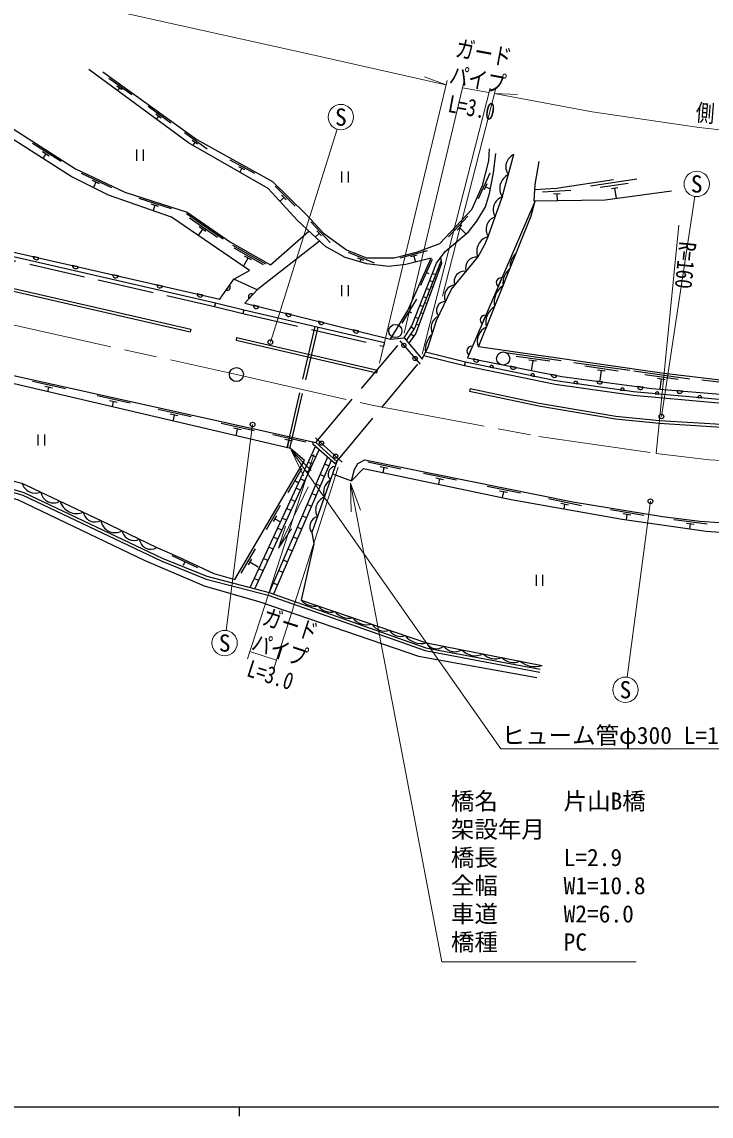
# Model space of a CAD drawing. Units: millimetres at full size, sheet at 1:1000; details may follow other scales. Extents: x 40000 to 680000, y 20000 to 380000.
# Drawn here: x 144845 to 218250, y 204000 to 320468 of the extents above; entities that cross this region are included whole.
import ezdxf
from ezdxf.enums import TextEntityAlignment as Align

# ---------------------------------------------------------------- set-up
doc = ezdxf.new("R2010")
doc.units = ezdxf.units.MM
doc.header["$LTSCALE"] = 1000
doc.linetypes.add('CHAIN', pattern=[18.5, 12, -1.5, 3.5, -1.5])
doc.linetypes.add('DASHED', pattern=[7.5, 6, -1.5])
for name, color, linetype, lineweight in [('M-BGD', 7, 'Continuous', 25), ('M-BMK', 2, 'CHAIN', 13), ('M-BMK-HTXT', 7, 'Continuous', 13), ('M-BMK-SRVR', 3, 'Continuous', 25), ('M-STR-HTXT', 7, 'Continuous', 13), ('M-STR-STRC', 7, 'Continuous', 25), ('M-TTL-BAND', 7, 'Continuous', 25)]:
    doc.layers.add(name, color=color, linetype=linetype, lineweight=lineweight)
doc.styles.add('ＭＳ ゴシック', font='')
doc.styles.get('ＭＳ ゴシック').set_extended_font_data('MS Gothic')

# ---------------------------------------------------------------- blocks, each defined once
blk = doc.blocks.new('open_arrow')
at = {"color": 0, "linetype": 'Continuous', "lineweight": -2}
blk.add_lwpolyline([(7.5, 1.25), (0, 0), (7.5, -1.25)], dxfattribs=at)

msp = doc.modelspace()

# ---------------------------------------------------------------- linework, layer by layer
at = {"layer": 'M-BGD'}
for p, q in [((156547, 312703), (154113, 314457)), ((155509, 313229), (154941, 313638)), ((155225, 313434), (155018, 313147)), ((160716, 309700), (158281, 311454)), ((159677, 310226), (159109, 310635)), ((159393, 310431), (159159, 310106)), ((164585, 306912), (162151, 308666)), ((149016, 305590), (145983, 307529)), ((163547, 307438), (162979, 307847)), ((163263, 307643), (163037, 307330)), ((147756, 306181), (147048, 306634)), ((147402, 306408), (147092, 305923)), ((157052, 306869), (157052, 305695)), ((157752, 306869), (157752, 305695)), ((169667, 304317), (167039, 305765)), ((154437, 302797), (151179, 304328)), ((168573, 304715), (167959, 305052)), ((168266, 304883), (168043, 304478)), ((178895, 304536), (178895, 303362)), ((179595, 304536), (179595, 303362)), ((194669, 304365), (193454, 301622)), ((153112, 303221), (152351, 303578)), ((152732, 303400), (152464, 302830)), ((173944, 300864), (171808, 302971)), ((194368, 303241), (194085, 302601)), ((194226, 302921), (194739, 302694)), ((210355, 303725), (205411, 302979)), ((209411, 303279), (206445, 302832)), ((116518, 301750), (165466, 290568)), ((160775, 300560), (157349, 301666)), ((172750, 301789), (172336, 301369)), ((172999, 301543), (172501, 302035)), ((203293, 302529), (200299, 302342)), ((202164, 302158), (201466, 302114)), ((201815, 302136), (201857, 301461)), ((208319, 302811), (207627, 302706)), ((207973, 302759), (208135, 301681)), ((159407, 300813), (158607, 301071)), ((159007, 300942), (158823, 300371)), ((166273, 297335), (162365, 300041)), ((165670, 297534), (162710, 299584)), ((192342, 299785), (190287, 297600)), ((115861, 298249), (162757, 287466)), ((115928, 298542), (162824, 287758)), ((164087, 298411), (163622, 297738)), ((164433, 298172), (163742, 298650)), ((177673, 296989), (175613, 299169)), ((176753, 297701), (176272, 298210)), ((191686, 298824), (191206, 298314)), ((191446, 298569), (192102, 297953)), ((176512, 297955), (176095, 297561)), ((170809, 294677), (167300, 296666)), ((170576, 294603), (167444, 296378)), ((182404, 294797), (179626, 295929)), ((187992, 296089), (185091, 295325)), ((146661, 295348), (146051, 295487)), ((168921, 295333), (168477, 294550)), ((169286, 295126), (168556, 295541)), ((181271, 295064), (180623, 295328)), ((180947, 295196), (180838, 294928)), ((186926, 295622), (186249, 295444)), ((186587, 295533), (186753, 294903)), ((188539, 295166), (187316, 292426)), ((150849, 294395), (150239, 294534)), ((155118, 293423), (154508, 293562)), ((187927, 293796), (188201, 293674)), ((188586, 293702), (188921, 293571)), ((189126, 294095), (189288, 294036)), ((159833, 292350), (159223, 292489)), ((166960, 292431), (166604, 291917)), ((169899, 291959), (167408, 293078)), ((178895, 292454), (178895, 291281)), ((179595, 292454), (179595, 291281)), ((188280, 292925), (188617, 292794)), ((188766, 293175), (188948, 293108)), ((195583, 292295), (195975, 293205)), ((164121, 291374), (163511, 291513)), ((169029, 291015), (169453, 291475)), ((187611, 291225), (187951, 291092)), ((187954, 292096), (188292, 291964)), ((188092, 291453), (188312, 291372)), ((188421, 292293), (188622, 292219)), ((165466, 290568), (165373, 290179)), ((170094, 290159), (169486, 290308)), ((186864, 290951), (185304, 288388)), ((187249, 290307), (187591, 290173)), ((187752, 290584), (187990, 290497)), ((168467, 289826), (168373, 289437)), ((168467, 289826), (183455, 286332)), ((173557, 289305), (172949, 289455)), ((186084, 289669), (186340, 289513)), ((186749, 289036), (187094, 288901)), ((187333, 289514), (187595, 289418)), ((193873, 288320), (194264, 289231)), ((162824, 287758), (162757, 287466)), ((177043, 288446), (176435, 288596)), ((180734, 287536), (180126, 287686)), ((186312, 288003), (186644, 287773)), ((186850, 288279), (187139, 288173)), ((167720, 286886), (167652, 286594)), ((167652, 286594), (182635, 283107)), ((167720, 286886), (182703, 283399)), ((186609, 286985), (186264, 287223)), ((183455, 286332), (183364, 285942)), ((185115, 286508), (187257, 284026)), ((192453, 285022), (192845, 285932)), ((192085, 284246), (187823, 285296)), ((191997, 283856), (192085, 284246)), ((193524, 284465), (192910, 284586)), ((202277, 284391), (196338, 285242)), ((201060, 284353), (197496, 284864)), ((199664, 284341), (198832, 284460)), ((199248, 284401), (199100, 283368)), ((209582, 283345), (203643, 284195)), ((182635, 283107), (182703, 283399)), ((194668, 283717), (195061, 283636)), ((197480, 283687), (196866, 283808)), ((208365, 283307), (204801, 283817)), ((206969, 283295), (206137, 283414)), ((206553, 283354), (206404, 282315)), ((215974, 282429), (210034, 283280)), ((149491, 281397), (145976, 282175)), ((199055, 282818), (199449, 282737)), ((201824, 282833), (201210, 282953)), ((203644, 281997), (204042, 281940)), ((206696, 282150), (206076, 282233)), ((214756, 282391), (211193, 282902)), ((213360, 282379), (212529, 282498)), ((212945, 282439), (212796, 281399)), ((223227, 281641), (217268, 282345)), ((148099, 281491), (147279, 281672)), ((147689, 281581), (147582, 281098)), ((192572, 281451), (192510, 281157)), ((208602, 281285), (209000, 281228)), ((211026, 281571), (210405, 281654)), ((212298, 280879), (212698, 280843)), ((215218, 281172), (214594, 281225)), ((156381, 279873), (152866, 280651)), ((154989, 279966), (154168, 280147)), ((154578, 280057), (154453, 279489)), ((216841, 280472), (217241, 280436)), ((162859, 278439), (159344, 279217)), ((161466, 278532), (160646, 278714)), ((161056, 278623), (160913, 277976)), ((169583, 276951), (166068, 277729)), ((168190, 277045), (167370, 277226)), ((146548, 276541), (146548, 275367)), ((147248, 276541), (147248, 275367)), ((167780, 277135), (167619, 276406)), ((175075, 275736), (171560, 276514)), ((176123, 276211), (178968, 273602)), ((169154, 260253), (176101, 275280)), ((169645, 260125), (176492, 274934)), ((173682, 275829), (172862, 276011)), ((173272, 275920), (173096, 275123)), ((177400, 274132), (171164, 259729)), ((177794, 273784), (171637, 259562)), ((176132, 274155), (175679, 274365)), ((174677, 272938), (173164, 270347)), ((175380, 272527), (174926, 272737)), ((175773, 273378), (175319, 273588)), ((177543, 273205), (177085, 273404)), ((185216, 272873), (181688, 273588)), ((183822, 272941), (182999, 273108)), ((183411, 273024), (183301, 272484)), ((173921, 271643), (174283, 271431)), ((174954, 271607), (174500, 271817)), ((177055, 272077), (176596, 272276)), ((191132, 271673), (187604, 272388)), ((189738, 271741), (188915, 271908)), ((189326, 271825), (189210, 271253)), ((174498, 270619), (174044, 270829)), ((176185, 270067), (175726, 270265)), ((176623, 271079), (176164, 271277)), ((197942, 270292), (194414, 271007)), ((196548, 270360), (195725, 270527)), ((196136, 270444), (196013, 269837)), ((173936, 269404), (173482, 269614)), ((175676, 268891), (175217, 269090)), ((204451, 268972), (200923, 269687)), ((203057, 269040), (202234, 269207)), ((202645, 269124), (202550, 268651)), ((172370, 268986), (170857, 266395)), ((171971, 267887), (171618, 267282)), ((173498, 268457), (173044, 268667)), ((175157, 267692), (174698, 267891)), ((211090, 267945), (207536, 268516)), ((209694, 267957), (208865, 268090)), ((209280, 268023), (209194, 267490)), ((171795, 267584), (172384, 267240)), ((173027, 267439), (172573, 267649)), ((217838, 267013), (214268, 267473)), ((216443, 266981), (215610, 267088)), ((216026, 267034), (215960, 266524)), ((172090, 265413), (171636, 265623)), ((172538, 266382), (172084, 266592)), ((174190, 265459), (173720, 265631)), ((174635, 266487), (174176, 266686)), ((169689, 264393), (168176, 261802)), ((171592, 264335), (171138, 264545)), ((163567, 262345), (160851, 263620)), ((169290, 263294), (168938, 262690)), ((171036, 263133), (170582, 263343)), ((173626, 264156), (173167, 264354)), ((162209, 262983), (162030, 262602)), ((169114, 262992), (170021, 262463)), ((170526, 262029), (170072, 262239)), ((172640, 261878), (172181, 262077)), ((173118, 262983), (172659, 263182)), ((170054, 261009), (169600, 261218)), ((199605, 261612), (199605, 260438)), ((200305, 261612), (200305, 260438)), ((172058, 260533), (171599, 260732))]:
    msp.add_line(p, q, dxfattribs=at)
at = {"layer": 'M-BGD', "linetype": 'DASHED'}
for p, q in [((116429, 301360), (165373, 290179)), ((165373, 290179), (168373, 289437)), ((165466, 290568), (168467, 289826)), ((168373, 289437), (183364, 285942)), ((173082, 275126), (176094, 288048)), ((173374, 275058), (176386, 287979)), ((176166, 275710), (185551, 286837)), ((178391, 273663), (187465, 284561)), ((191997, 283856), (187643, 284928))]:
    msp.add_line(p, q, dxfattribs=at)
at = {"layer": 'M-BGD'}
for points in [[(128588, 319602), (132909, 316358), (137850, 312943), (150548, 304823), (155804, 302354), (162431, 300215), (167063, 297007), (171311, 294600), (175405, 298203)], [(117436, 305077), (116593, 302192), (165940, 290960), (167408, 293078), (169075, 294005), (160765, 299694), (154069, 302028), (150080, 304021), (141510, 309478), (133953, 314646), (128140, 319081)], [(176556, 297132), (169899, 291959), (168583, 290531), (184104, 286706), (185956, 289747), (188438, 295308), (185741, 294660), (183878, 294420), (181567, 294714), (179280, 295386), (177169, 296562), (174184, 299340), (171081, 302747), (162603, 307578), (151962, 315390)], [(153457, 315151), (163473, 307935), (171534, 303494), (175074, 300002), (176981, 297983), (179422, 296206), (181537, 295344), (184491, 295353), (186977, 296008), (189350, 296865), (192755, 300487), (193897, 303067), (194583, 305669), (194630, 306948)], [(184104, 286706), (185551, 286837), (187465, 284561), (188104, 285874), (188991, 288671), (190597, 292027), (193392, 295429), (194167, 296760), (194512, 297618), (196004, 301825), (197248, 306338)], [(185551, 286837), (186390, 288123), (189019, 294802), (189925, 296013), (192408, 298107), (193286, 299240), (194220, 300796), (194643, 302215), (195084, 304412), (195310, 306446)], [(199909, 305596), (199473, 303166), (199373, 301433), (206968, 301520), (214037, 302497)], [(207839, 303649), (201778, 302735), (199439, 302589)], [(199517, 301435), (192316, 284702), (202335, 282732), (211928, 281451), (220486, 280726), (228670, 280343), (235421, 280605), (252910, 282034)], [(270717, 294336), (268120, 293532), (265231, 292476), (263017, 291394), (260327, 289630), (257482, 287433), (252467, 282847), (244529, 282143), (237868, 281669), (228708, 281462), (224900, 281655), (213243, 283032), (193458, 285866), (199091, 299833), (199517, 301435)], [(69263, 299426), (92243, 294034), (106580, 291069), (107683, 289311), (108907, 288144), (114810, 284249), (120773, 280896), (129014, 276750), (135554, 274020), (137693, 273293), (142453, 271976), (144844, 271375), (153260, 267413), (159202, 264508), (161427, 263581), (165300, 261764), (167533, 261116), (174933, 273794), (173441, 275042), (110142, 289866), (108907, 288144)], [(185796, 286546), (186664, 287803), (189520, 295103)], [(186066, 286225), (186803, 287257), (189568, 294799), (189472, 295407)], [(91495, 293560), (103992, 290756), (109532, 286429), (115671, 282455), (122871, 278458), (127353, 276183), (130026, 274937), (135120, 273008), (144947, 270103), (159667, 263101), (164457, 261169), (171076, 259441), (187802, 253555), (199993, 251266)], [(91558, 293854), (104124, 291034), (109706, 286674), (115826, 282713), (123012, 278723), (127484, 276452), (130143, 275214), (135216, 273292), (145055, 270384), (159788, 263376), (164551, 261454), (171164, 259729), (187880, 253845), (200049, 251561)], [(66347, 285853), (78937, 281150), (91643, 289244), (93845, 292473), (103770, 290384), (107253, 287586), (110973, 284962), (116453, 281544), (122166, 278371), (127291, 275753), (133960, 272784), (144461, 269593), (157881, 263167), (164252, 260450), (170172, 258752), (187093, 252968), (199678, 250677)], [(110142, 289866), (110445, 290253), (176166, 275710), (178391, 273663), (175735, 266105), (175930, 264919), (174593, 258924), (187941, 254365), (200251, 251980)], [(233954, 279738), (227446, 279812), (218690, 280306), (209993, 281086), (201703, 282275), (192085, 284246)], [(233954, 279338), (227432, 279412), (218661, 279907), (209947, 280688), (201635, 281881), (191997, 283856)], [(192510, 281157), (199891, 279606), (208075, 278200), (212728, 277742), (219909, 277298), (226624, 276930), (233086, 276794)], [(192572, 281451), (199947, 279900), (208115, 278498), (212752, 278041), (219927, 277597), (226636, 277230), (233092, 277094)], [(178391, 273663), (178198, 273427), (175870, 275484), (175819, 275787)], [(179959, 271602), (180275, 272809), (180633, 273458), (181362, 273868), (203514, 269376), (213078, 267838), (217064, 267324), (231714, 266325), (231076, 265130)], [(177937, 272373), (179959, 271602), (181216, 272918), (196942, 269643), (208787, 267548), (217726, 266272), (225343, 265733), (228233, 265525), (229734, 264974)]]:
    msp.add_lwpolyline(points, dxfattribs=at)
for centre, radius in [((184624, 287560), 700), ((185527, 286030), 225), ((186724, 284644), 225), ((196095, 284631), 700), ((176755, 275631), 225), ((178265, 274247), 225)]:
    msp.add_circle(centre, radius, dxfattribs=at)
for centre, radius, start, end in [((197781, 305041), 1402, 112.35557, 216.82685), ((197375, 302725), 1640, 115.89421, 213.28821), ((196446, 300484), 1412, 108.23596, 212.71733), ((195670, 298391), 1393, 107.21378, 213.73952), ((194935, 296020), 1653, 104.82071, 200.97175), ((198757, 294409), 1915, 131.89387, 184.17581), ((146368, 295471), 318, 177.06883, 337.28656), ((193261, 294265), 1171, 83.61236, 197.57236), ((150556, 294517), 318, 177.06883, 337.28656), ((154825, 293546), 318, 177.06883, 337.28656), ((191968, 292844), 1082, 80.55375, 200.63097), ((198275, 292599), 2198, 130.50011, 185.56957), ((159540, 292472), 318, 177.06883, 337.28656), ((166737, 292205), 318, 245.16505, 45.38278), ((191034, 291269), 1196, 93.82491, 207.30991), ((197305, 290601), 2160, 124.3024, 191.76727), ((195869, 292712), 505, 77.88447, 235.54266), ((163828, 291497), 318, 177.06883, 337.28656), ((169281, 291208), 318, 57.22037, 217.4381), ((169803, 290286), 318, 176.04677, 336.2645), ((189948, 289774), 946, 88.56801, 220.28645), ((196270, 288458), 2016, 122.36215, 193.70752), ((173266, 289433), 318, 176.04677, 336.2645), ((189866, 287865), 1446, 116.28854, 204.21582), ((194158, 288737), 505, 77.88447, 235.54266), ((176752, 288574), 318, 176.04677, 336.2645), ((180443, 287664), 318, 176.04677, 336.2645), ((195004, 286472), 1660, 114.67384, 201.39584), ((190242, 285530), 2430, 134.19538, 185.52554), ((192739, 285438), 505, 77.88447, 235.54266), ((193227, 284579), 318, 178.76681, 338.98454), ((194871, 283707), 203, 339.45879, 177.38218), ((197183, 283801), 318, 178.76681, 338.98454), ((199258, 282808), 203, 339.45879, 177.38218), ((201527, 282947), 318, 178.76681, 338.98454), ((203847, 282000), 203, 342.87485, 180.79823), ((206393, 282245), 318, 182.28246, 342.50019), ((208805, 281288), 203, 342.87485, 180.79823), ((210723, 281667), 318, 182.28246, 342.50019), ((212501, 280893), 203, 345.91609, 183.83947), ((214910, 281253), 318, 185.0512, 345.26893), ((217044, 280486), 203, 345.91609, 183.83947), ((178312, 272299), 861, 96.67911, 224.59295), ((146283, 271815), 1504, 196.99772, 292.58313), ((178455, 270412), 1489, 120.50482, 200.76723), ((148212, 270635), 1367, 188.80467, 300.77622), ((150663, 269969), 1824, 196.20481, 293.37605), ((177543, 268534), 1415, 110.15929, 211.11277), ((152625, 268494), 1254, 189.12305, 300.45782), ((154745, 267600), 1497, 187.18602, 300.71093), ((176574, 266764), 1067, 103.15444, 218.1176), ((156793, 266593), 1314, 192.30178, 295.59516), ((158575, 265560), 1224, 187.11244, 300.78449), ((176060, 260247), 1976, 222.05383, 280.23654), ((177744, 259313), 1673, 217.16187, 285.1285), ((179659, 258927), 1922, 219.74071, 282.54965), ((181636, 258296), 1995, 218.60142, 283.68893), ((183478, 257267), 1644, 213.57458, 288.71579), ((185177, 256434), 1378, 211.71622, 290.57415), ((187411, 256541), 2239, 218.61288, 283.67749), ((189007, 254985), 1233, 210.142, 307.92692), ((190951, 254939), 1506, 218.01054, 300.05836), ((193121, 254895), 1895, 221.63871, 296.4302), ((195261, 254551), 1873, 226.22896, 291.83994), ((197186, 253947), 1673, 222.74369, 295.32522), ((199468, 254232), 2384, 228.90686, 289.16205)]:
    msp.add_arc(centre, radius, start, end, dxfattribs=at)
at = {"layer": 'M-BMK'}
msp.add_lwpolyline([(70353, 304499), (167695, 282931), (182288, 279625), (199890, 276352), (212407, 274540), (218034, 273869), (225974, 273406), (235590, 273388), (250409, 274500), (257454, 275490), (263595, 276652), (267354, 277642), (278826, 280633), (298452, 286739)], dxfattribs=at)
at = {"layer": 'M-BMK-HTXT'}
for q in [(175321, 270968), (172927, 266789), (173543, 266493)]:
    msp.add_line((172179, 264451), q, dxfattribs=at)
at = {"layer": 'M-BMK-SRVR'}
msp.add_circle((167695, 282931), 750, dxfattribs=at)
at = {"layer": 'M-STR-HTXT'}
for p, q in [((190044, 313783), (187734, 314616)), ((182918, 284135), (190155, 314245)), ((185564, 287325), (191917, 314037)), ((187486, 285092), (194710, 313417)), ((189635, 291271), (195306, 313408)), ((191779, 313460), (194588, 312938)), ((195158, 312832), (197611, 312723)), ((171315, 286386), (178417, 309050)), ((212956, 278478), (216512, 301884)), ((212407, 274540), (214798, 298836)), ((169415, 277612), (166612, 255693)), ((168878, 252684), (175936, 274433)), ((178539, 273083), (171693, 251657)), ((179856, 271364), (180903, 268509)), ((179856, 271364), (179921, 268324)), ((211791, 269450), (209300, 250720)), ((171971, 252528), (169127, 253451))]:
    msp.add_line(p, q, dxfattribs=at)
for points in [[(98900, 334023), (175348, 317084), (189357, 313911), (190044, 313783)], [(195158, 312832), (205598, 310891), (216987, 309242), (221129, 308748), (227027, 308404), (234311, 308391), (246661, 309318), (251074, 309937)], [(173533, 274878), (195864, 243085), (231546, 243085)], [(179856, 271364), (189557, 220439), (189713, 220438), (210254, 220423)]]:
    msp.add_lwpolyline(points, dxfattribs=at)
for centre in [(178821, 310338), (216715, 303218), (166440, 254354), (209122, 249382)]:
    msp.add_circle(centre, 1350, dxfattribs=at)
at = {"layer": 'M-STR-STRC'}
for centre in [(171315, 286386), (212956, 278478), (169415, 277612), (211791, 269450)]:
    msp.add_circle(centre, 250, dxfattribs=at)
at = {"layer": 'M-TTL-BAND'}
for p, q in [((40000, 205000), (579000, 205000)), ((168000, 205000), (168000, 204000))]:
    msp.add_line(p, q, dxfattribs=at)

# ---------------------------------------------------------------- block references
at = {"layer": 'M-STR-HTXT', "xscale": 400, "yscale": 400, "rotation": 305.1}
msp.add_blockref('open_arrow', (173533, 274878), dxfattribs=at)

# ---------------------------------------------------------------- texts
at = {"layer": 'M-BMK-HTXT', "style": 'ＭＳ ゴシック'}
for s, p in [('橋名', (190540, 236065)), ('片山B橋', (202540, 236065)), ('架設年月', (190540, 233065)), ('橋長', (190540, 230065)), ('L=2.9', (202540, 230065)), ('全幅', (190540, 227065)), ('W1=10.8', (202540, 227065)), ('車道', (190540, 224065)), ('W2=6.0', (202540, 224065)), ('橋種', (190540, 221065)), ('PC', (202540, 221065))]:
    msp.add_text(s, height=1833, dxfattribs=at).set_placement(p, align=Align.BOTTOM_LEFT)
at = {"layer": 'M-STR-HTXT', "style": 'ＭＳ ゴシック', "width": 0.8}
for s, rotation, p in [('ガード', 349.467, (193775, 315740)), ('パイプ', 349.467, (193126, 312892)), ('L=3.0', 349.467, (192488, 309902)), ('側\u3000溝\u3000L=67.0', 355.421, (223475, 308828)), ('R=160', 264.379, (214078, 294709)), ('ガード', 342.021, (172998, 254945)), ('パイプ', 342.021, (171875, 252231)), ('L=3.0', 342.021, (170873, 249568))]:
    msp.add_text(s, height=1833, rotation=rotation, dxfattribs=at).set_placement(p, align=Align.BOTTOM_CENTER)
at = {"layer": 'M-STR-HTXT', "style": 'ＭＳ ゴシック'}
for p in [(178821, 310338), (216715, 303218), (166440, 254354), (209122, 249382)]:
    msp.add_text('S', height=1833, dxfattribs=at).set_placement(p, align=Align.MIDDLE_CENTER)
msp.add_text('ヒューム管φ300 L=13.0', height=1833, dxfattribs=at).set_placement((195938, 244529), align=Align.MIDDLE_LEFT)

doc.saveas('drawing.dxf')
